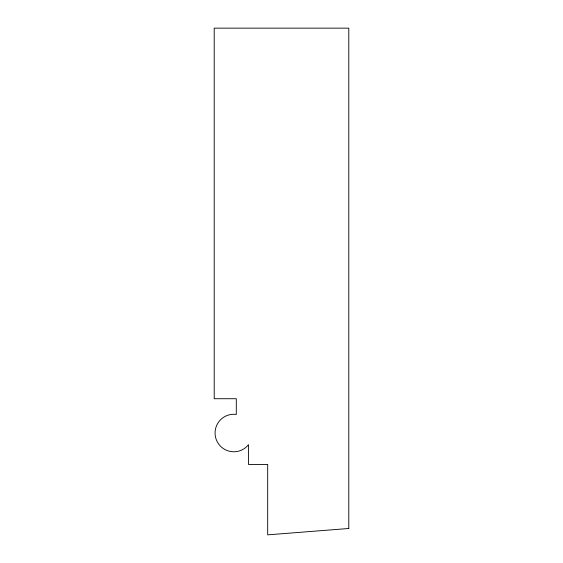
<?xml version="1.0" encoding="UTF-8"?>
<svg xmlns="http://www.w3.org/2000/svg" width="563" height="563" viewBox="0 0 563 563"><rect width="100%" height="100%" fill="white"/><g stroke="black" fill="none" stroke-linecap="round" stroke-linejoin="round"><path stroke-width="0.84" d="M348.793 528.488L267.685 534.85L267.685 464.461L248.508 464.461L248.508 444.679A18.755 18.755 0 0 1 216.424 440.034A18.755 18.755 0 0 1 236.298 414.431L236.298 398.724L214.207 398.724L214.207 28.15L348.793 28.15L348.793 528.488"/></g></svg>
